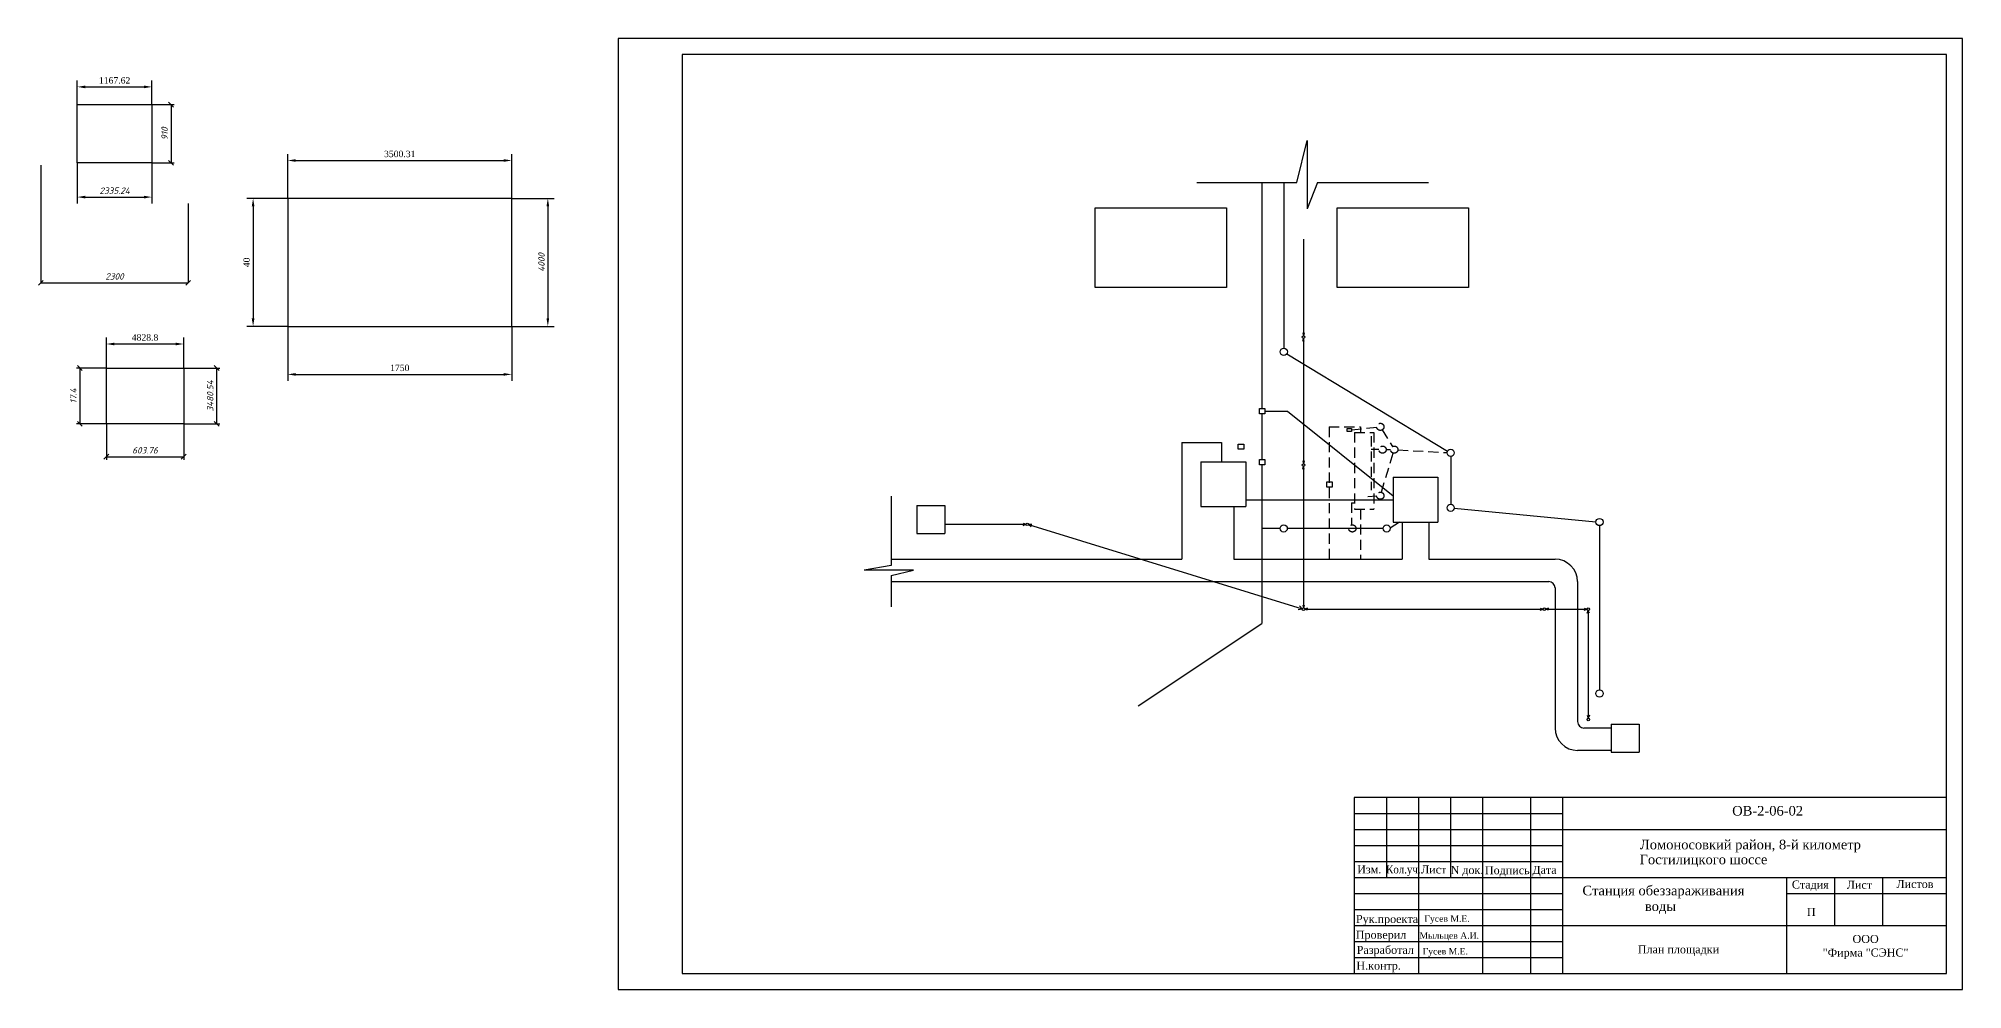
# Model space of a CAD drawing. Header units: millimetres. Extents: x -185048 to 138212, y 384 to 105375.
# Drawn here: x -17979 to 42128, y 384 to 30084 of the extents above; entities that cross this region are included whole.
import ezdxf

# ---------------------------------------------------------------- set-up
doc = ezdxf.new("R2010")
doc.units = ezdxf.units.MM
doc.linetypes.add('DASHED2', pattern=[9.525, 6.35, -3.175])
doc.layers.add('Размеры', color=7, linetype='Continuous')
doc.styles.add('CН', font='')
doc.styles.add('СИС', font='txt.shx', dxfattribs={"oblique": 15})
doc.styles.add('СН с наклоном', font='', dxfattribs={"oblique": 15})
doc.styles.get('CН').set_extended_font_data('Times New Roman Cyr')
doc.styles.get('СН с наклоном').set_extended_font_data('Times New Roman Cyr')
doc.linetypes.add('GAS_LINE', pattern='A,12.7,-5.08,["GAS",Standard,S=2.54,R=0,X=-2.54,Y=-1.27],-6.35', length=24.13)
doc.dimstyles.new('1 CН-1', dxfattribs={"dimscale": 0, "dimtxt": 200, "dimasz": 250, "dimexe": 200, "dimexo": 0.625, "dimgap": 100, "dimtad": 1, "dimlfac": 0.01, "dimdsep": 46, "dimtxsty": 'CН', "dimcen": 2.5, "dimclrd": 3, "dimclre": 3, "dimclrt": 7, "dimadec": 0, "dimazin": 0, "dimtm": 1e-09, "dimtfac": 1, "dimtmove": 0, "dimatfit": 3, "dimldrblk": 'NONE', "dimfxl": 0, "dimtolj": 1, "dimtzin": 0, "dimarcsym": 0})
doc.dimstyles.new('1 СИС', dxfattribs={"dimscale": 0, "dimtxt": 200, "dimasz": 150, "dimexe": 100, "dimexo": 0.625, "dimgap": 100, "dimtad": 1, "dimlfac": 0.01, "dimdsep": 46, "dimtxsty": 'СИС', "dimblk": 'OBLIQUE', "dimcen": 2.5, "dimclrd": 3, "dimclre": 3, "dimclrt": 7, "dimadec": 0, "dimazin": 0, "dimtm": 1e-09, "dimtfac": 1, "dimtmove": 0, "dimatfit": 3, "dimldrblk": 'NONE', "dimfxl": 0, "dimtolj": 1, "dimtzin": 0, "dimarcsym": 0})
doc.dimstyles.new('200 CН-1', dxfattribs={"dimscale": 0, "dimtxt": 200, "dimasz": 250, "dimexe": 200, "dimexo": 0.625, "dimgap": 100, "dimtad": 1, "dimlfac": 2, "dimdsep": 46, "dimtxsty": 'CН', "dimcen": 2.5, "dimclrd": 3, "dimclre": 3, "dimclrt": 7, "dimadec": 0, "dimazin": 0, "dimtm": 1e-09, "dimtfac": 1, "dimtmove": 0, "dimatfit": 3, "dimldrblk": 'NONE', "dimfxl": 0, "dimtolj": 1, "dimtzin": 0, "dimarcsym": 0})
doc.dimstyles.new('200 СИС', dxfattribs={"dimscale": 0, "dimtxt": 200, "dimasz": 150, "dimexe": 100, "dimexo": 0.625, "dimgap": 100, "dimtad": 1, "dimlfac": 2, "dimdsep": 46, "dimtxsty": 'СИС', "dimblk": 'OBLIQUE', "dimcen": 2.5, "dimclrd": 3, "dimclre": 3, "dimclrt": 7, "dimadec": 0, "dimazin": 0, "dimtm": 1e-09, "dimtfac": 1, "dimtmove": 0, "dimatfit": 3, "dimldrblk": 'NONE', "dimfxl": 0, "dimtolj": 1, "dimtzin": 0, "dimarcsym": 0})
doc.dimstyles.new('25 СИС', dxfattribs={"dimscale": 0, "dimtxt": 200, "dimasz": 150, "dimexe": 100, "dimexo": 0.625, "dimgap": 100, "dimtad": 1, "dimlfac": 0.25, "dimdsep": 46, "dimtxsty": 'СИС', "dimblk": 'OBLIQUE', "dimcen": 2.5, "dimclrd": 3, "dimclre": 3, "dimclrt": 7, "dimadec": 0, "dimazin": 0, "dimtm": 1e-09, "dimtfac": 1, "dimtmove": 0, "dimatfit": 3, "dimldrblk": 'NONE', "dimfxl": 0, "dimtolj": 1, "dimtzin": 0, "dimarcsym": 0})
doc.dimstyles.new('25CН-1', dxfattribs={"dimscale": 0, "dimtxt": 200, "dimasz": 250, "dimexe": 200, "dimexo": 0.625, "dimgap": 100, "dimtad": 1, "dimlfac": 0.25, "dimdsep": 46, "dimtxsty": 'CН', "dimcen": 2.5, "dimclrd": 3, "dimclre": 3, "dimclrt": 7, "dimadec": 0, "dimazin": 0, "dimtm": 1e-09, "dimtfac": 1, "dimtmove": 0, "dimatfit": 3, "dimldrblk": 'NONE', "dimfxl": 0, "dimtolj": 1, "dimtzin": 0, "dimarcsym": 0})
doc.dimstyles.new('50 CН-1', dxfattribs={"dimscale": 0, "dimtxt": 200, "dimasz": 250, "dimexe": 200, "dimexo": 0.625, "dimgap": 100, "dimtad": 1, "dimlfac": 0.5, "dimdsep": 46, "dimtxsty": 'CН', "dimcen": 2.5, "dimclrd": 3, "dimclre": 3, "dimclrt": 7, "dimadec": 0, "dimazin": 0, "dimtm": 1e-09, "dimtfac": 1, "dimtmove": 0, "dimatfit": 3, "dimldrblk": 'NONE', "dimfxl": 0, "dimtolj": 1, "dimtzin": 0, "dimarcsym": 0})
doc.dimstyles.new('50 СИС', dxfattribs={"dimscale": 0, "dimtxt": 200, "dimasz": 150, "dimexe": 100, "dimexo": 0.625, "dimgap": 100, "dimtad": 1, "dimlfac": 0.5, "dimdsep": 46, "dimtxsty": 'СИС', "dimblk": 'OBLIQUE', "dimcen": 2.5, "dimclrd": 3, "dimclre": 3, "dimclrt": 7, "dimadec": 0, "dimazin": 0, "dimtm": 1e-09, "dimtfac": 1, "dimtmove": 0, "dimatfit": 3, "dimldrblk": 'NONE', "dimfxl": 0, "dimtolj": 1, "dimtzin": 0, "dimarcsym": 0})
doc.dimstyles.new('CН-1', dxfattribs={"dimscale": 0, "dimtxt": 200, "dimasz": 250, "dimexe": 200, "dimexo": 0.625, "dimgap": 100, "dimtad": 1, "dimdsep": 46, "dimtxsty": 'СИС', "dimcen": 2.5, "dimclrd": 3, "dimclre": 3, "dimclrt": 7, "dimadec": 0, "dimazin": 0, "dimtm": 1e-09, "dimtfac": 1, "dimtmove": 0, "dimatfit": 3, "dimfxl": 0, "dimtolj": 1, "dimtzin": 0, "dimarcsym": 0})
doc.dimstyles.new('СИС', dxfattribs={"dimscale": 0, "dimtxt": 200, "dimasz": 150, "dimexe": 1.25, "dimexo": 0.625, "dimgap": 100, "dimtad": 1, "dimdsep": 46, "dimtxsty": 'СИС', "dimblk": 'OBLIQUE', "dimcen": 2.5, "dimclrd": 3, "dimclre": 3, "dimclrt": 7, "dimadec": 0, "dimazin": 0, "dimtm": 1e-09, "dimtfac": 1, "dimtmove": 0, "dimatfit": 3, "dimldrblk": 'OBLIQUE', "dimfxl": 0, "dimtolj": 1, "dimtzin": 0, "dimarcsym": 0})

# ---------------------------------------------------------------- blocks, each defined once
blk = doc.blocks.new('_OBLIQUE')
at = {"color": 0, "linetype": 'ByBlock'}
blk.add_line((-0.5, -0.5), (0.5, 0.5), dxfattribs=at)
blk = doc.blocks.new('*D3')
at = {"layer": 'Defpoints', "color": 0}
for p in [(-17904, 26131), (-13304, 24931), (-13304, 22453)]:
    blk.add_point(p, dxfattribs=at)
at = {"layer": 'Размеры', "color": 3, "lineweight": -2}
for p, q in [((-17904, 26130), (-17904, 22451)), ((-13304, 24930), (-13304, 22451)), ((-17904, 22453), (-13304, 22453))]:
    blk.add_line(p, q, dxfattribs=at)
at = {"layer": 'Размеры', "color": 3, "lineweight": -2, "xscale": 150, "yscale": 150, "zscale": 150, "rotation": 180}
blk.add_blockref('_OBLIQUE', (-17904, 22453), dxfattribs=at)
at = {"layer": 'Размеры', "color": 3, "lineweight": -2, "xscale": 150, "yscale": 150, "zscale": 150}
blk.add_blockref('_OBLIQUE', (-13304, 22453), dxfattribs=at)
at = {"layer": 'Размеры', "color": 7, "insert": (-15604, 22653), "char_height": 200, "attachment_point": 5, "style": 'СИС'}
blk.add_mtext('\\A1;2300', dxfattribs=at)
blk = doc.blocks.new('*D4')
at = {"layer": 'Defpoints', "color": 0}
for p in [(-16768, 26199), (-14433, 26199), (-14433, 25131)]:
    blk.add_point(p, dxfattribs=at)
at = {"layer": 'Размеры', "color": 3, "lineweight": -2}
for p, q in [((-16768, 26198), (-16768, 24931)), ((-14433, 26198), (-14433, 24931)), ((-16518, 25131), (-14683, 25131))]:
    blk.add_line(p, q, dxfattribs=at)
at = {"layer": 'Размеры', "color": 3}
for points in [[(-16518, 25172), (-16518, 25089), (-16768, 25131)], [(-14683, 25172), (-14683, 25089), (-14433, 25131)]]:
    blk.add_solid(points, dxfattribs=at)
at = {"layer": 'Размеры', "color": 7, "insert": (-15600, 25331), "char_height": 200, "attachment_point": 5, "style": 'СИС'}
blk.add_mtext('\\A1;2335.24', dxfattribs=at)
blk = doc.blocks.new('*D5')
at = {"layer": 'Defpoints', "color": 0}
for p in [(-14433, 28572), (-16768, 28018), (-14433, 28018)]:
    blk.add_point(p, dxfattribs=at)
at = {"layer": 'Размеры', "color": 3, "lineweight": -2}
for p, q in [((-16768, 28019), (-16768, 28772)), ((-16518, 28572), (-14683, 28572)), ((-14433, 28019), (-14433, 28772))]:
    blk.add_line(p, q, dxfattribs=at)
at = {"layer": 'Размеры', "color": 3}
for points in [[(-16518, 28613), (-16518, 28530), (-16768, 28572)], [(-14683, 28613), (-14683, 28530), (-14433, 28572)]]:
    blk.add_solid(points, dxfattribs=at)
at = {"layer": 'Размеры', "color": 7, "insert": (-15600, 28774), "char_height": 200, "attachment_point": 5, "style": 'CН'}
blk.add_mtext('\\A1;1167.62', dxfattribs=at)
blk = doc.blocks.new('_None')
blk = doc.blocks.new('*D6')
at = {"layer": 'Defpoints', "color": 0}
for p in [(-15858, 18051), (-13443, 18051), (-13443, 17023)]:
    blk.add_point(p, dxfattribs=at)
at = {"layer": 'Размеры', "color": 3, "lineweight": -2}
for p, q in [((-15858, 18050), (-15858, 16923)), ((-13443, 18050), (-13443, 16923)), ((-15858, 17023), (-13443, 17023))]:
    blk.add_line(p, q, dxfattribs=at)
at = {"layer": 'Размеры', "color": 3, "lineweight": -2, "xscale": 150, "yscale": 150, "zscale": 150, "rotation": 180}
blk.add_blockref('_OBLIQUE', (-15858, 17023), dxfattribs=at)
at = {"layer": 'Размеры', "color": 3, "lineweight": -2, "xscale": 150, "yscale": 150, "zscale": 150}
blk.add_blockref('_OBLIQUE', (-13443, 17023), dxfattribs=at)
at = {"layer": 'Размеры', "color": 7, "insert": (-14651, 17223), "char_height": 200, "attachment_point": 5, "style": 'СИС'}
blk.add_mtext('\\A1;603.76', dxfattribs=at)
blk = doc.blocks.new('*D7')
at = {"layer": 'Defpoints', "color": 0}
for p in [(-13443, 20543), (-15858, 19791), (-13443, 19791)]:
    blk.add_point(p, dxfattribs=at)
at = {"layer": 'Размеры', "color": 3, "lineweight": -2}
for p, q in [((-15858, 19792), (-15858, 20743)), ((-15608, 20543), (-13693, 20543)), ((-13443, 19792), (-13443, 20743))]:
    blk.add_line(p, q, dxfattribs=at)
at = {"layer": 'Размеры', "color": 3}
for points in [[(-15608, 20584), (-15608, 20501), (-15858, 20543)], [(-13693, 20584), (-13693, 20501), (-13443, 20543)]]:
    blk.add_solid(points, dxfattribs=at)
at = {"layer": 'Размеры', "color": 7, "insert": (-14650, 20745), "char_height": 200, "attachment_point": 5, "style": 'CН'}
blk.add_mtext('\\A1;4828.8', dxfattribs=at)
blk = doc.blocks.new('*D8')
at = {"layer": 'Defpoints', "color": 0}
for p in [(-15858, 19791), (-16689, 18051), (-15858, 18051)]:
    blk.add_point(p, dxfattribs=at)
at = {"layer": 'Размеры', "color": 3, "lineweight": -2}
for p, q in [((-15858, 19791), (-16789, 19791)), ((-16689, 19791), (-16689, 18051)), ((-15858, 18051), (-16789, 18051))]:
    blk.add_line(p, q, dxfattribs=at)
at = {"layer": 'Размеры', "color": 3, "lineweight": -2, "xscale": 150, "yscale": 150, "zscale": 150}
for p, rotation in [((-16689, 19791), 90), ((-16689, 18051), 270)]:
    blk.add_blockref('_OBLIQUE', p, dxfattribs=dict(at, rotation=rotation))
at = {"layer": 'Размеры', "color": 7, "insert": (-16889, 18921), "char_height": 200, "attachment_point": 5, "rotation": 90, "style": 'СИС'}
blk.add_mtext('\\A1;17.4', dxfattribs=at)
blk = doc.blocks.new('*D9')
at = {"layer": 'Defpoints', "color": 0}
for p in [(-10193, 21091), (-3193, 21091), (-3193, 19593)]:
    blk.add_point(p, dxfattribs=at)
at = {"layer": 'Размеры', "color": 3, "lineweight": -2}
for p, q in [((-10193, 21090), (-10193, 19393)), ((-3193, 21090), (-3193, 19393)), ((-9943, 19593), (-3443, 19593))]:
    blk.add_line(p, q, dxfattribs=at)
at = {"layer": 'Размеры', "color": 3}
for points in [[(-9943, 19635), (-9943, 19552), (-10193, 19593)], [(-3443, 19635), (-3443, 19552), (-3193, 19593)]]:
    blk.add_solid(points, dxfattribs=at)
at = {"layer": 'Размеры', "color": 7, "insert": (-6693, 19795), "char_height": 200, "attachment_point": 5, "style": 'CН'}
blk.add_mtext('\\A1;1750', dxfattribs=at)
blk = doc.blocks.new('*D10')
at = {"layer": 'Defpoints', "color": 0}
for p in [(-13443, 19791), (-13443, 18051), (-12414, 18051)]:
    blk.add_point(p, dxfattribs=at)
at = {"layer": 'Размеры', "color": 3, "lineweight": -2}
for p, q in [((-13442, 19791), (-12314, 19791)), ((-12414, 19791), (-12414, 18051)), ((-13442, 18051), (-12314, 18051))]:
    blk.add_line(p, q, dxfattribs=at)
at = {"layer": 'Размеры', "color": 3, "lineweight": -2, "xscale": 150, "yscale": 150, "zscale": 150}
for p, rotation in [((-12414, 19791), 90), ((-12414, 18051), 270)]:
    blk.add_blockref('_OBLIQUE', p, dxfattribs=dict(at, rotation=rotation))
at = {"layer": 'Размеры', "color": 7, "insert": (-12614, 18921), "char_height": 200, "attachment_point": 5, "rotation": 90, "style": 'СИС'}
blk.add_mtext('\\A1;3480.54', dxfattribs=at)
blk = doc.blocks.new('*D11')
at = {"layer": 'Defpoints', "color": 0}
for p in [(-3193, 26274), (-10193, 25091), (-3193, 25091)]:
    blk.add_point(p, dxfattribs=at)
at = {"layer": 'Размеры', "color": 3, "lineweight": -2}
for p, q in [((-10193, 25092), (-10193, 26474)), ((-3193, 25092), (-3193, 26474)), ((-9943, 26274), (-3443, 26274))]:
    blk.add_line(p, q, dxfattribs=at)
at = {"layer": 'Размеры', "color": 3}
for points in [[(-9943, 26315), (-9943, 26232), (-10193, 26274)], [(-3443, 26315), (-3443, 26232), (-3193, 26274)]]:
    blk.add_solid(points, dxfattribs=at)
at = {"layer": 'Размеры', "color": 7, "insert": (-6693, 26476), "char_height": 200, "attachment_point": 5, "style": 'CН'}
blk.add_mtext('\\A1;3500.31', dxfattribs=at)
blk = doc.blocks.new('*D12')
at = {"layer": 'Defpoints', "color": 0}
for p in [(-10193, 25091), (-11274, 21091), (-10193, 21091)]:
    blk.add_point(p, dxfattribs=at)
at = {"layer": 'Размеры', "color": 3, "lineweight": -2}
for p, q in [((-10194, 25091), (-11474, 25091)), ((-11274, 24841), (-11274, 21341)), ((-10194, 21091), (-11474, 21091))]:
    blk.add_line(p, q, dxfattribs=at)
at = {"layer": 'Размеры', "color": 3}
for points in [[(-11316, 24841), (-11233, 24841), (-11274, 25091)], [(-11316, 21341), (-11233, 21341), (-11274, 21091)]]:
    blk.add_solid(points, dxfattribs=at)
at = {"layer": 'Размеры', "color": 7, "insert": (-11476, 23091), "char_height": 200, "attachment_point": 5, "rotation": 90, "style": 'CН'}
blk.add_mtext('\\A1;40', dxfattribs=at)
blk = doc.blocks.new('*D13')
at = {"layer": 'Defpoints', "color": 0}
for p in [(-14433, 28019), (-14433, 26199), (-13839, 26199)]:
    blk.add_point(p, dxfattribs=at)
at = {"layer": 'Размеры', "color": 3, "lineweight": -2}
for p, q in [((-14432, 28019), (-13739, 28019)), ((-13839, 28019), (-13839, 26199)), ((-14432, 26199), (-13739, 26199))]:
    blk.add_line(p, q, dxfattribs=at)
at = {"layer": 'Размеры', "color": 3, "lineweight": -2, "xscale": 150, "yscale": 150, "zscale": 150}
for p, rotation in [((-13839, 28019), 90), ((-13839, 26199), 270)]:
    blk.add_blockref('_OBLIQUE', p, dxfattribs=dict(at, rotation=rotation))
at = {"layer": 'Размеры', "color": 7, "insert": (-14039, 27109), "char_height": 200, "attachment_point": 5, "rotation": 90, "style": 'СИС'}
blk.add_mtext('\\A1;910', dxfattribs=at)
blk = doc.blocks.new('*D14')
at = {"layer": 'Defpoints', "color": 0}
for p in [(-3193, 25091), (-3193, 21091), (-2067, 21091)]:
    blk.add_point(p, dxfattribs=at)
at = {"layer": 'Размеры', "color": 3, "lineweight": -2}
for p, q in [((-3193, 25091), (-1867, 25091)), ((-2067, 24841), (-2067, 21341)), ((-3193, 21091), (-1867, 21091))]:
    blk.add_line(p, q, dxfattribs=at)
at = {"layer": 'Размеры', "color": 3}
for points in [[(-2108, 24841), (-2025, 24841), (-2067, 25091)], [(-2108, 21341), (-2025, 21341), (-2067, 21091)]]:
    blk.add_solid(points, dxfattribs=at)
at = {"layer": 'Размеры', "color": 7, "insert": (-2267, 23091), "char_height": 200, "attachment_point": 5, "rotation": 90, "style": 'СИС'}
blk.add_mtext('\\A1;4000', dxfattribs=at)

msp = doc.modelspace()

# ---------------------------------------------------------------- linework, layer by layer
for p, q in [((42127.9966, 30083.5571), (127.9966, 30083.5571)), ((127.9966, 30083.5571), (127.9966, 383.5571)), ((42127.9966, 383.5571), (42127.9966, 30083.5571)), ((2127.9966, 29583.5571), (2127.9966, 883.5571)), ((41627.9966, 29583.5571), (2127.9966, 29583.5571)), ((41627.9966, 883.5571), (41627.9966, 29583.5571)), ((15028.7973, 24792.5181), (19131.885, 24792.5181)), ((15028.7973, 22310.2671), (15028.7973, 24792.5181)), ((19131.885, 24792.5181), (19131.885, 22310.2671)), ((22587.1167, 22310.2671), (22587.1167, 24792.5181)), ((22587.1167, 24792.5181), (26690.2044, 24792.5181)), ((26690.2044, 24792.5181), (26690.2044, 22310.2671)), ((19131.885, 22310.2671), (15028.7973, 22310.2671)), ((26690.2044, 22310.2671), (22587.1167, 22310.2671)), ((21516.5315, 20887.6904), (21538.0622, 20799.5702)), ((21516.5315, 20631.45), (21538.0622, 20719.5702)), ((21559.5928, 20887.6904), (21538.0622, 20799.5702)), ((21559.5928, 20631.45), (21538.0622, 20719.5702)), ((21020.4176, 20238.7055), (26041.8436, 17200.9829)), ((22905.9135, 17905.601), (23037.3318, 17905.601)), ((22905.9135, 17810.0701), (22905.9135, 17905.601)), ((23037.3318, 17810.0701), (22905.9135, 17810.0701)), ((23037.3318, 17905.601), (23037.3318, 17810.0701)), ((21516.5315, 16890.8954), (21538.0622, 16802.7752)), ((21559.5928, 16890.8954), (21538.0622, 16802.7752)), ((26138.0622, 17030.3201), (26138.0622, 15541.0642)), ((21516.5315, 16634.655), (21538.0622, 16722.7752)), ((21559.5928, 16634.655), (21538.0622, 16722.7752)), ((26250.0035, 15417.8719), (30674.1924, 14993.5124)), ((12779.9183, 14945.9717), (12870.1902, 14912.4169)), ((12779.9183, 14878.8621), (12870.1902, 14912.4169)), ((13055.7817, 14906.4553), (12948.4272, 14900.6723)), ((13034.0253, 14835.623), (12948.4272, 14900.6723)), ((24618.2128, 14980.6892), (24618.2128, 13822.7752)), ((25450.5845, 14980.6892), (25450.5845, 13822.7752)), ((30786.1338, 14870.3201), (30786.1338, 9741.5477)), ((8658.0622, 13822.7752), (17738.0622, 13822.7752)), ((19366.9109, 13822.7752), (24618.2128, 13822.7752)), ((25450.5845, 13822.7752), (29400.6922, 13822.7752)), ((8658.0622, 13122.7752), (29200.6922, 13122.7752)), ((29400.6922, 12922.7752), (29400.6922, 8549.5253)), ((30100.6922, 13122.7752), (30100.6922, 8749.5253)), ((21378.3215, 12251.1899), (21499.8252, 12274.0771)), ((21412.1189, 12361.224), (21499.8252, 12274.0771)), ((21516.5315, 12390.4527), (21538.0622, 12302.3325)), ((21559.5928, 12390.4527), (21538.0622, 12302.3325)), ((21668.3341, 12295.8873), (21578.0622, 12262.3325)), ((21668.3341, 12228.7777), (21578.0622, 12262.3325)), ((28934.3967, 12295.8873), (29024.6686, 12262.3325)), ((28934.3967, 12228.7777), (29024.6686, 12262.3325)), ((29194.9406, 12295.8873), (29104.6686, 12262.3325)), ((29194.9406, 12228.7777), (29104.6686, 12262.3325)), ((30306.9205, 12295.8873), (30397.1925, 12262.3325)), ((30306.9205, 12228.7777), (30397.1925, 12262.3325)), ((30403.6376, 12132.0606), (30437.1925, 12222.3325)), ((30470.7473, 12132.0606), (30437.1925, 12222.3325)), ((31147.1285, 8549.5253), (30300.6922, 8549.5253)), ((30403.6376, 8946.1844), (30437.1925, 8855.9125)), ((30470.7473, 8946.1844), (30437.1925, 8855.9125)), ((31147.1285, 7849.5253), (30100.6922, 7849.5253)), ((41627.9966, 6383.5571), (23127.9966, 6383.5571)), ((23127.9966, 6383.5571), (23127.9966, 883.5571)), ((24127.9966, 6383.5571), (24127.9966, 3883.5571)), ((25127.9966, 6383.5571), (25127.9966, 883.5571)), ((26127.9966, 6383.5571), (26127.9966, 3883.5571)), ((27127.9966, 6383.5571), (27127.9966, 883.5571)), ((28627.9966, 6383.5571), (28627.9966, 883.5571)), ((29627.9966, 6383.5571), (29627.9966, 883.5571)), ((23127.9966, 5883.5571), (29627.9966, 5883.5571)), ((23127.9966, 5383.5571), (41627.9966, 5383.5571)), ((23127.9966, 4883.5571), (29627.9966, 4883.5571)), ((23127.9966, 4383.5571), (29627.9966, 4383.5571)), ((23127.9966, 3883.5571), (41627.9966, 3883.5571)), ((36627.9966, 3883.5571), (36627.9966, 883.5571)), ((38127.9966, 3883.5571), (38127.9966, 2383.5571)), ((39627.9966, 3883.5571), (39627.9966, 2383.5571)), ((23127.9966, 3383.5571), (29627.9966, 3383.5571)), ((36627.9966, 3383.5571), (41627.9966, 3383.5571)), ((23127.9966, 2883.5571), (29627.9966, 2883.5571)), ((23127.9966, 2383.5571), (41627.9966, 2383.5571)), ((23127.9966, 1883.5571), (29627.9966, 1883.5571)), ((23127.9966, 1383.5571), (29627.9966, 1383.5571)), ((2127.9966, 883.5571), (41627.9966, 883.5571)), ((127.9966, 383.5571), (42127.9966, 383.5571))]:
    msp.add_line(p, q)
at = {"color": 3}
for p, q in [((21336.42, 25584.3647), (21659.4475, 26897.1585)), ((21659.4475, 26897.1585), (21659.4475, 24762.6166)), ((18203.5493, 25584.3647), (21336.42, 25584.3647)), ((21973.5021, 25584.3647), (21659.4475, 24762.6166)), ((21973.5021, 25584.3647), (25444.6134, 25584.3647)), ((8658.0622, 15788.9423), (8658.0622, 13620.2535)), ((8658.0622, 13620.2535), (7811.6322, 13482.7875)), ((9359.6728, 13482.7875), (7811.6322, 13482.7875)), ((8658.0622, 13314.5115), (9359.6728, 13482.7875)), ((8658.0622, 13314.5115), (8658.0622, 12338.5176))]:
    msp.add_line(p, q, dxfattribs=at)
at = {"color": 1}
for p, q in [((20238.0622, 25584.3647), (20238.0622, 18529.2739)), ((20238.0622, 18363.7736), (20238.0622, 16932.3586)), ((20238.0622, 16766.8583), (20238.0622, 11814.662)), ((20809.2351, 14783.5468), (20238.0622, 14783.5468)), ((24025.6071, 14783.5468), (21034.1453, 14783.5468)), ((24542.0333, 14982.7752), (24250.4655, 14786.9581)), ((16376.0708, 9240.8575), (20238.0622, 11814.662))]:
    msp.add_line(p, q, dxfattribs=at)
at = {"color": 7}
for p, q in [((20924.199, 25584.3647), (20924.199, 20409.3682)), ((17738.0622, 17462.7752), (17738.0622, 13822.7752)), ((17738.0622, 17462.7752), (18978.2161, 17462.7752)), ((18978.2161, 17462.7752), (18978.2161, 16862.7752)), ((19366.9109, 15462.7752), (19366.9109, 13822.7752))]:
    msp.add_line(p, q, dxfattribs=at)
at = {"color": 6}
for p, q in [((21538.0622, 23812.2088), (21538.0622, 20799.5702)), ((21538.0622, 20719.5702), (21538.0622, 16802.7752)), ((21538.0622, 16722.7752), (21538.0622, 12302.3325)), ((24338.0622, 15662.7752), (19738.0622, 15662.7752)), ((10338.0622, 14912.4169), (12870.1902, 14912.4169)), ((12948.4272, 14900.6723), (21499.8252, 12274.0771)), ((21578.0622, 12262.3325), (29024.6686, 12262.3325)), ((29104.6686, 12262.3325), (30397.1925, 12262.3325)), ((30437.1925, 12222.3325), (30437.1925, 8855.9125))]:
    msp.add_line(p, q, dxfattribs=at)
at = {"color": 5}
for p, q in [((20164.286, 18529.2739), (20331.7058, 18529.2739)), ((20164.286, 18363.7736), (20164.286, 18529.2739)), ((20331.7058, 18363.7736), (20164.286, 18363.7736)), ((20331.7058, 18529.2739), (20331.7058, 18363.7736)), ((18338.0622, 16862.7752), (18338.0622, 15462.7752)), ((18338.0622, 16862.7752), (19738.0622, 16862.7752)), ((19504.2384, 17419.4486), (19671.6583, 17419.4486)), ((19504.2384, 17253.9483), (19504.2384, 17419.4486)), ((19671.6583, 17253.9483), (19504.2384, 17253.9483)), ((19671.6583, 17419.4486), (19671.6583, 17253.9483)), ((19738.0622, 16862.7752), (19738.0622, 15462.7752)), ((20164.286, 16932.3586), (20331.7058, 16932.3586)), ((20164.286, 16766.8583), (20164.286, 16932.3586)), ((20331.7058, 16932.3586), (20331.7058, 16766.8583)), ((20331.7058, 16766.8583), (20164.286, 16766.8583)), ((22265.0328, 16073.9201), (22265.0328, 16239.4204)), ((22265.0328, 16239.4204), (22432.4527, 16239.4204)), ((22432.4527, 16239.4204), (22432.4527, 16073.9201)), ((24338.0622, 16382.7752), (24338.0622, 14982.7752)), ((24338.0622, 16382.7752), (25738.0622, 16382.7752)), ((25738.0622, 16382.7752), (25738.0622, 14982.7752)), ((22432.4527, 16073.9201), (22265.0328, 16073.9201)), ((9458.0622, 15502.7752), (9458.0622, 14622.7752)), ((9458.0622, 15502.7752), (10338.0622, 15502.7752)), ((10338.0622, 15502.7752), (10338.0622, 14622.7752)), ((18338.0622, 15462.7752), (19738.0622, 15462.7752)), ((9458.0622, 14622.7752), (10338.0622, 14622.7752)), ((24338.0622, 14982.7752), (25738.0622, 14982.7752)), ((31147.1285, 8671.5793), (31147.1285, 7791.5793)), ((31147.1285, 8671.5793), (32027.1285, 8671.5793)), ((32027.1285, 8671.5793), (32027.1285, 7791.5793)), ((31147.1285, 7791.5793), (32027.1285, 7791.5793))]:
    msp.add_line(p, q, dxfattribs=at)
at = {"color": 4, "linetype": 'GAS_LINE', "ltscale": 50}
for p, q in [((20331.7058, 18446.5238), (21037.141, 18446.5238)), ((21037.141, 18446.5238), (24338.0622, 15797.7195))]:
    msp.add_line(p, q, dxfattribs=at)
at = {"color": 7, "linetype": 'DASHED2', "ltscale": 50}
for p, q in [((22338.0622, 17953.6009), (22338.0622, 13822.7752)), ((22338.0622, 17953.6009), (23321.9071, 17953.6009)), ((23321.9071, 17953.6009), (23321.9071, 17782.7752)), ((23321.9071, 15382.7752), (23321.9071, 13822.7752))]:
    msp.add_line(p, q, dxfattribs=at)
at = {"linetype": 'DASHED2', "ltscale": 50}
for p, q in [((23037.3318, 17857.8356), (23829.1127, 17944.0345)), ((23651.6463, 17661.9233), (23651.6463, 15975.8352)), ((23999.4828, 17860.2101), (24317.1395, 17339.6255)), ((23897.134, 17243.6304), (23651.6463, 17243.6304)), ((23973.4403, 15912.5704), (24343.1819, 17135.984)), ((24122.0443, 17243.6304), (24263.2599, 17243.6304)), ((24487.9864, 17237.2053), (26025.7908, 17149.2003)), ((23552.6408, 15781.7258), (23828.6524, 15798.217))]:
    msp.add_line(p, q, dxfattribs=at)
at = {"color": 4, "linetype": 'DASHED2', "ltscale": 50}
for p, q in [((23138.0622, 17782.7752), (23138.0622, 15382.7752)), ((23138.0622, 17782.7752), (23738.0622, 17782.7752)), ((23738.0622, 17782.7752), (23738.0622, 15382.7752)), ((23138.0622, 15382.7752), (23738.0622, 15382.7752))]:
    msp.add_line(p, q, dxfattribs=at)
at = {"color": 1, "linetype": 'DASHED2', "ltscale": 50}
for q in [(23040.9248, 14893.1256), (23138.0622, 15587.3732)]:
    msp.add_line((23040.9248, 15587.3732), q, dxfattribs=at)
for points in [[(-10193.272, 25091.0126), (-10193.272, 21091.0126), (-3193.272, 21091.0126), (-3193.272, 25091.0126)], [(-15857.509, 19791.2207), (-13443.1074, 19791.2207), (-13443.1074, 18050.9497), (-15857.509, 18050.9497)]]:
    msp.add_lwpolyline(points, close=True)
for centre, radius in [((21538.0622, 20759.5702), 40), ((20924.199, 20296.9131), 112.4551), ((26138.0622, 17142.7752), 112.4551), ((21538.0622, 16762.7752), 40), ((26138.0622, 15428.6091), 112.4551), ((30786.1338, 14982.7752), 112.4551), ((12910.1902, 14912.4169), 40), ((20921.6902, 14783.5468), 112.4551), ((24138.0622, 14783.5468), 112.4551), ((21538.0622, 12262.3325), 40), ((29064.6686, 12262.3325), 40), ((30437.1925, 12262.3325), 40), ((30786.1338, 9629.0926), 112.4551), ((30437.1925, 8815.9125), 40)]:
    msp.add_circle(centre, radius)
at = {"linetype": 'DASHED2', "ltscale": 50}
for centre in [(23940.9073, 17956.2053), (24009.5892, 17243.6304), (24375.715, 17243.6304), (23940.9073, 15804.924), (23066.196, 14783.5468)]:
    msp.add_circle(centre, 112.4551, dxfattribs=at)
for centre, radius, start, end in [((29400.6922, 13122.7752), 700, 0, 90), ((29200.6922, 12922.7752), 200, 0, 90), ((30100.6922, 8549.5253), 700, 180, 270), ((30300.6922, 8749.5253), 200, 180, 270)]:
    msp.add_arc(centre, radius, start, end)
at = {"layer": 'Размеры'}
msp.add_lwpolyline([(-16767.8572, 28017.9563), (-14432.6163, 28017.9563), (-14432.6163, 26198.5821), (-16767.8572, 26198.5821)], close=True, dxfattribs=at)

# ---------------------------------------------------------------- texts
for s, height, style, p in [('ОВ-2-06-02', 300, 'CН', (34932.616, 5815.4016)), ('Ломоносовкий район, 8-й километр', 300, 'CН', (32050.5435, 4761.1939)), ('Изм.', 250, 'CН', (23216.5721, 4009.5079)), ('Лист', 250, 'CН', (25211.3124, 4007.1878)), ('N док.', 250, 'CН', (26134.0486, 3990.8364)), ('Подпись', 250, 'CН', (27207.1465, 3983.8514)), ('Дата', 250, 'CН', (28690.42, 3993.9259)), ('Гостилицкого шоссе', 300, 'CН', (32038.2794, 4295.3812)), ('Станция обеззараживания', 300, 'СН с наклоном', (30254.2736, 3324.8169)), ('Стадия', 250, 'CН', (36796.8827, 3536.4204)), ('Лист', 250, 'CН', (38511.2038, 3528.8413)), ('Листов', 250, 'CН', (40062.2911, 3552.5222)), ('воды', 300, 'СН с наклоном', (32204.2717, 2834.4879)), ('Рук.проекта', 250, 'CН', (23178.5573, 2461.6034)), ('Гусев М.Е.', 200, 'CН', (25317.0247, 2498.0502)), ('П', 250, 'CН', (37267.5627, 2681.5829)), ('Проверил', 250, 'CН', (23174.2832, 1969.6454)), ('Мыльцев А.И.', 200, 'CН', (25162.0179, 1969.6454)), ('ООО', 250, 'CН', (38691.5957, 1837.7248)), ('Н.контр.', 250, 'CН', (23192.5193, 1003.9398)), ('Разработал', 250, 'CН', (23201.6373, 1495.903)), ('Гусев М.Е.', 200, 'CН', (25262.3165, 1477.6822)), ('План площадки', 250, 'CН', (31983.8986, 1512.3646)), ('"Фирма "СЭНС"', 250, 'CН', (37760.1018, 1413.2475))]:
    msp.add_text(s, height=height, dxfattribs=dict(style=style)).set_placement(p)
at = {"style": 'CН', "width": 0.9}
msp.add_text('Кол.уч.', height=250, dxfattribs=at).set_placement((24121.0826, 4009.5079))

# ---------------------------------------------------------------- dimensions: what is measured, and where the dimension line sits
at = {"layer": 'Размеры'}
for base, p1, p2, dimstyle, picture, middle in [((-14432.6163, 28571.6789), (-16767.8572, 28017.9563), (-14432.6163, 28017.9563), '50 CН-1', '*D5', (-15600.2368, 28773.6977)), ((-3192.647, 26273.8292), (-10193.272, 25091.0126), (-3192.647, 25091.0126), '50 CН-1', '*D11', (-6692.9595, 26475.848)), ((-14432.6163, 25130.6886), (-16767.8572, 26198.5821), (-14432.6163, 26198.5821), 'CН-1', '*D4', (-15600.2368, 25330.6886)), ((-3193.272, 19593.4626), (-10193.272, 21091.0126), (-3193.272, 21091.0126), '25CН-1', '*D9', (-6693.272, 19795.4814)), ((-13443.1074, 20542.7014), (-15857.509, 19791.2207), (-13443.1074, 19791.2207), '200 CН-1', '*D7', (-14650.3082, 20744.7201)), ((-13443.1074, 17022.6078), (-15858.134, 18050.9497), (-13443.1074, 18050.9497), '25 СИС', '*D6', (-14650.6207, 17222.6078))]:
    dim = msp.add_linear_dim(base=base, p1=p1, p2=p2, dimstyle=dimstyle, override={"dimscale": 1}, dxfattribs=at)
    dim.commit()
    dim.dimension.update_dxf_attribs({"geometry": picture, "text_midpoint": middle})
for base, p1, p2, dimstyle, picture, middle in [((-13838.9109, 26198.5821), (-14432.6163, 28018.5813), (-14432.6163, 26198.5821), '50 СИС', '*D13', (-14038.9109, 27108.5817)), ((-11274.2163, 21091.0126), (-10193.272, 25091.0126), (-10193.272, 21091.0126), '1 CН-1', '*D12', (-11475.9466, 23091.0126)), ((-2066.7926, 21091.0126), (-3193.272, 25091.0126), (-3193.272, 21091.0126), 'CН-1', '*D14', (-2266.7926, 23091.0126)), ((-16688.6965, 18050.9497), (-15857.509, 19791.2207), (-15857.509, 18050.9497), '1 СИС', '*D8', (-16888.6965, 18921.0852)), ((-12414.0181, 18050.9497), (-13443.1074, 19791.2207), (-13443.1074, 18050.9497), '200 СИС', '*D10', (-12614.0181, 18921.0852))]:
    dim = msp.add_linear_dim(base=base, p1=p1, p2=p2, angle=90, dimstyle=dimstyle, override={"dimscale": 1}, dxfattribs=at)
    dim.commit()
    dim.dimension.update_dxf_attribs({"geometry": picture, "text_midpoint": middle})
at = {"layer": 'Размеры', "color": 1, "ltscale": 100}
dim = msp.add_linear_dim(base=(-13303.928, 22452.7374), p1=(-17903.928, 26130.5839), p2=(-13303.928, 24930.5839), text='2300', dimstyle='СИС', override={"dimscale": 1}, dxfattribs=at)
dim.commit()
dim.dimension.update_dxf_attribs({"geometry": '*D3', "text_midpoint": (-15603.928, 22652.7374)})

doc.saveas('drawing.dxf')
